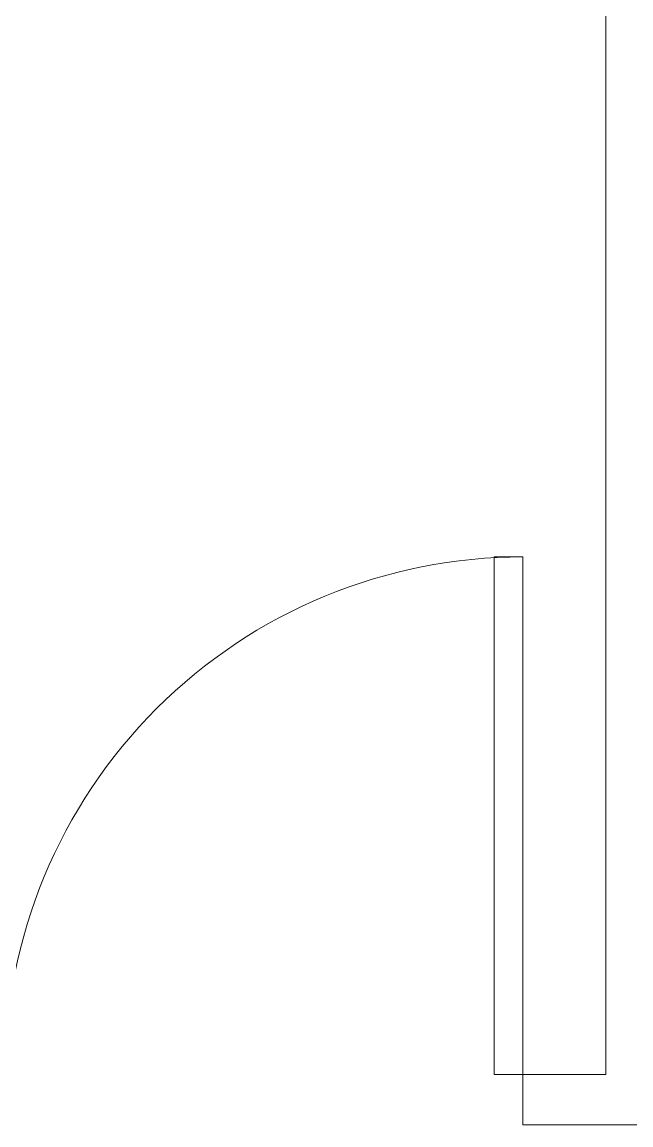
# Model space of a CAD drawing. Header units: inches. Extents: x 1 to 4637, y -664 to 702.
# Drawn here: x 1845.7 to 1888, y 526.5 to 603.2 of the extents above; entities that cross this region are included whole.
import ezdxf

# ---------------------------------------------------------------- set-up
doc = ezdxf.new("R2010")
doc.units = ezdxf.units.IN
doc.header["$MEASUREMENT"] = 0
for name, color, linetype, lineweight in [('A-DOOR', 31, 'Continuous', 9), ('A-DOOR-FRAM', 31, 'Continuous', 9), ('A-GLAZ', 151, 'Continuous', 9), ('I-WALL', 2, 'Continuous', 9)]:
    doc.layers.add(name, color=color, linetype=linetype, lineweight=lineweight)

# ---------------------------------------------------------------- blocks, each defined once
blk = doc.blocks.new('Single-Flush - With Sidelight - 36_ x 96_-2457192-New Construction - Tel_Data_Elec Plan')
at = {"layer": 'A-DOOR', "color": 250, "lineweight": 20}
for p, q in [((-16, -1.75), (-18, -1.75)), ((-18, -1.75), (-18, -37.75)), ((-16, -37.75), (-16, -1.75)), ((-16, -37.75), (-18, -37.75))]:
    blk.add_line(p, q, dxfattribs=at)
at = {"layer": 'A-DOOR'}
blk.add_arc((-18, -1.75), 36, 270, 0, dxfattribs=at)
at = {"layer": 'A-DOOR-FRAM', "color": 250, "lineweight": 20}
blk.add_line((58, 1.75), (58, -1.75), dxfattribs=at)
at = {"layer": 'A-GLAZ', "color": 250, "lineweight": 20}
for p, q in [((20, -0.75), (20, -0.25)), ((20, -0.25), (56, -0.25)), ((56, -0.75), (20, -0.75)), ((56, -0.25), (56, -0.75))]:
    blk.add_line(p, q, dxfattribs=at)

msp = doc.modelspace()

# ---------------------------------------------------------------- linework, layer by layer
at = {"layer": 'I-WALL', "color": 250, "lineweight": 20}
for p, q in [((1886.286, 677.397), (1886.286, 530.022)), ((1886.286, 530.022), (1880.536, 530.022)), ((1880.536, 530.022), (1880.536, 526.522)), ((1880.536, 526.522), (1895.536, 526.522))]:
    msp.add_line(p, q, dxfattribs=at)

# ---------------------------------------------------------------- block references
at = {"layer": 'A-DOOR', "lineweight": 13, "rotation": 180}
msp.add_blockref('Single-Flush - With Sidelight - 36_ x 96_-2457192-New Construction - Tel_Data_Elec Plan', (1862.536, 528.272), dxfattribs=at)

doc.saveas('drawing.dxf')
